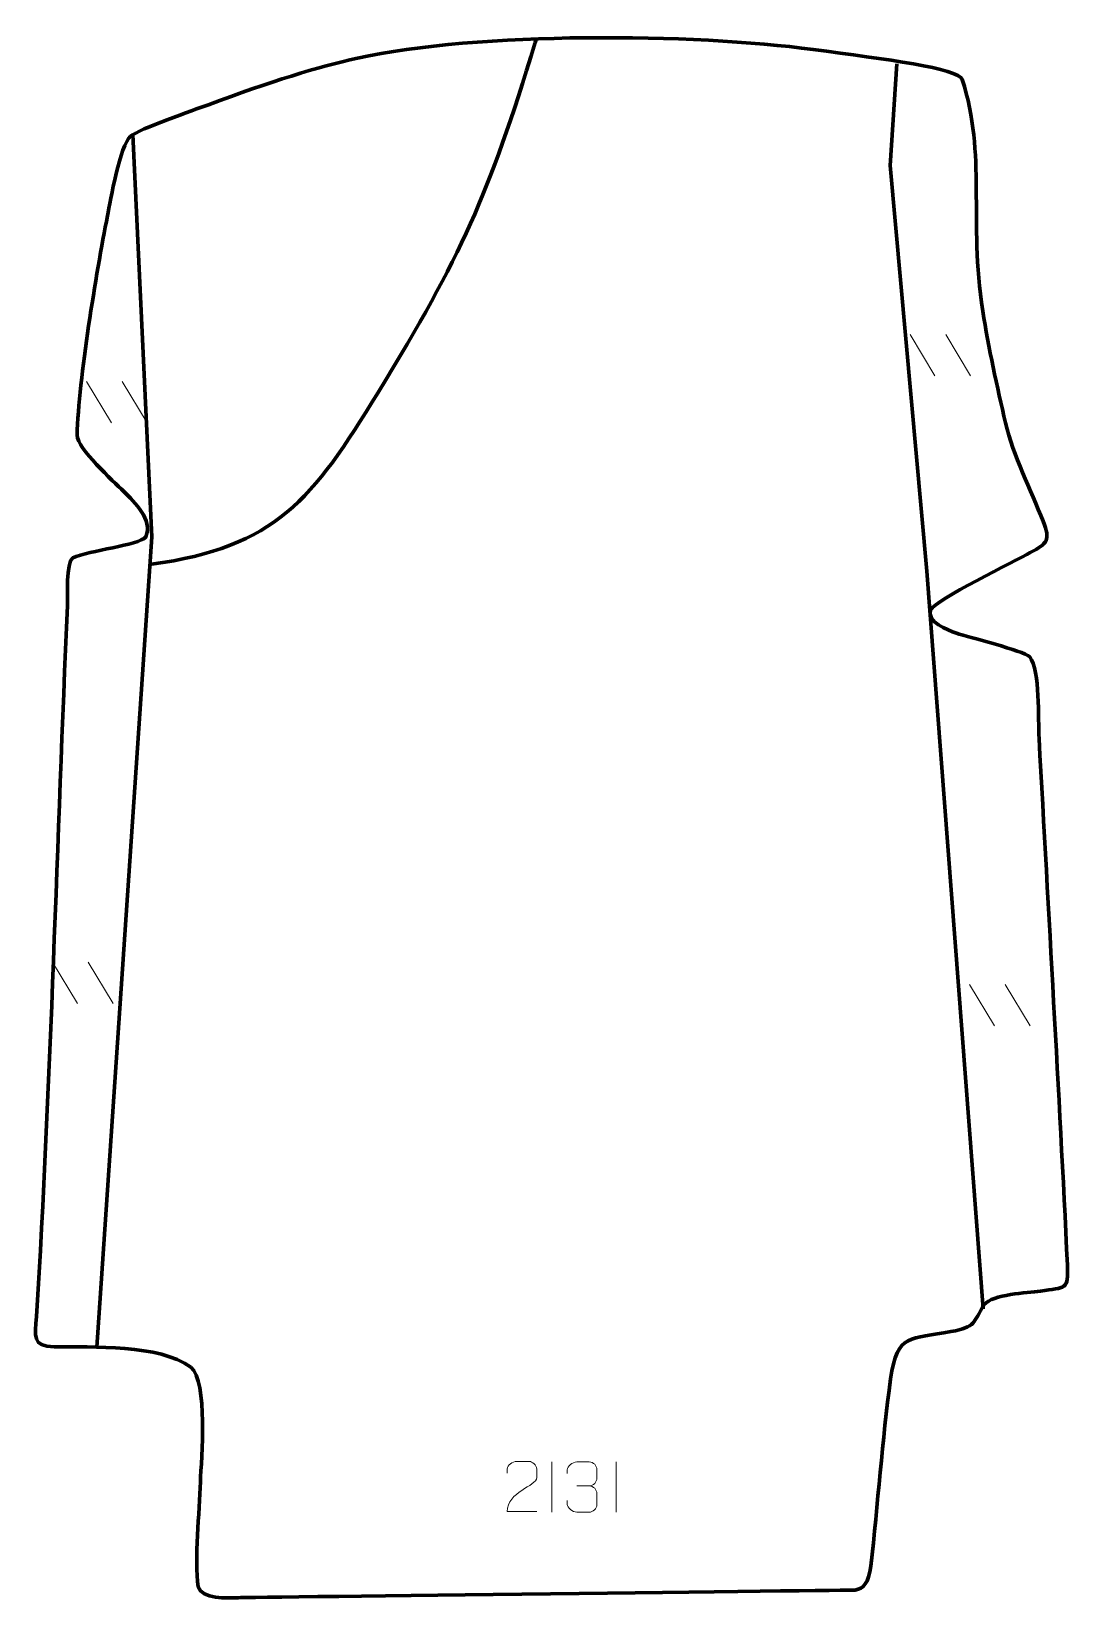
# Model space of a CAD drawing. Header units: millimetres. Extents: x -506 to 10, y -42 to 738.
import ezdxf

# ---------------------------------------------------------------- set-up
doc = ezdxf.new("R2010")
doc.units = ezdxf.units.MM
doc.header["$MEASUREMENT"] = 0
doc.layers.add('layer 1', color=7, linetype='Continuous', plot=False)
doc.layers.add('layer 2', color=7, linetype='Continuous')
doc.layers.add('layer 3', color=7, linetype='Continuous')

msp = doc.modelspace()

# ---------------------------------------------------------------- linework, layer by layer
at = {"layer": 'layer 1', "color": 250, "lineweight": 9}
for points in [[(-68.6119, 587.2223), (-68.6119, 587.2223), (-56.2476, 566.678), (-56.2476, 566.678)], [(-50.882, 587.2223), (-50.882, 587.2223), (-38.5177, 566.678), (-38.5177, 566.678)], [(-478.187, 563.9389), (-478.187, 563.9389), (-465.8227, 543.3946), (-465.8227, 543.3946)], [(-460.4571, 563.9389), (-460.4571, 563.9389), (-448.0928, 543.3946), (-448.0928, 543.3946)], [(-495.1204, 275.0138), (-495.1204, 275.0138), (-482.7561, 254.4695), (-482.7561, 254.4695)], [(-477.3905, 275.0138), (-477.3905, 275.0138), (-465.0262, 254.4695), (-465.0262, 254.4695)], [(-38.9959, 263.924), (-38.9959, 263.924), (-26.6316, 243.3797), (-26.6316, 243.3797)], [(-21.266, 263.924), (-21.266, 263.924), (-8.9017, 243.3797), (-8.9017, 243.3797)], [(-246.7332, 26.3242), (-246.7332, 26.3242), (-246.7332, 1.3501), (-246.7332, 1.3501)], [(-214.7332, 26.3242), (-214.7332, 26.3242), (-214.7332, 1.3501), (-214.7332, 1.3501)], [(-234.3881, 14.3844), (-234.3881, 14.3844), (-228.1917, 14.3844), (-228.1917, 14.3844)]]:
    msp.add_open_spline(points, degree=3, dxfattribs=at)
for points, knots in [([(-254.3125, 1.6471), (-259.2269, 1.6474), (-264.1413, 1.6474), (-269.0554, 1.6471), (-269.0554, 1.6471), (-269.0554, 11.5794), (-254.4044, 14.2206), (-254.3125, 18.5309), (-254.3125, 18.5309), (-254.3128, 19.955), (-254.3128, 21.3787), (-254.3125, 22.802), (-254.3125, 22.802), (-254.3294, 24.8791), (-256.4522, 26.6039), (-258.1232, 26.6212), (-258.1232, 26.6212), (-260.1964, 26.6208), (-262.2693, 26.6208), (-264.3417, 26.6212), (-264.3417, 26.6212), (-266.1638, 26.6377), (-268.9885, 24.8456), (-269.0554, 22.752), (-269.0554, 22.752), (-269.0554, 22.752), (-269.0554, 20.6972), (-269.0554, 20.6972)], [0, 0, 0, 0, 0.125, 0.125, 0.125, 0.125, 0.25, 0.25, 0.25, 0.25, 0.375, 0.375, 0.375, 0.375, 0.5, 0.5, 0.5, 0.5, 0.625, 0.625, 0.625, 0.625, 0.75, 0.75, 0.75, 0.75, 1, 1, 1, 1]), ([(-239.0978, 20.6296), (-239.0978, 20.6296), (-239.0978, 22.4868), (-239.0978, 22.4868), (-239.0978, 22.4868), (-239.1121, 24.2287), (-236.4476, 26.3468), (-234.3885, 26.3241), (-234.3885, 26.3241), (-232.3244, 26.3241), (-230.2604, 26.3241), (-228.1967, 26.3241), (-228.1967, 26.3241), (-226.0022, 26.3329), (-224.4039, 24.4861), (-224.3595, 22.574), (-224.3595, 22.574), (-224.3599, 21.1389), (-224.3599, 19.7038), (-224.3595, 18.2683), (-224.3595, 18.2683), (-224.4081, 16.6148), (-226.0107, 14.3848), (-228.209, 14.3948), (-228.209, 14.3948), (-226.0053, 14.3836), (-224.3973, 12.5804), (-224.3433, 10.5209), (-224.3433, 10.5209), (-224.3437, 8.7362), (-224.3437, 6.9515), (-224.3433, 5.1664), (-224.3433, 5.1664), (-224.3332, 3.105), (-226.3881, 1.3419), (-228.209, 1.35), (-228.209, 1.35), (-230.2743, 1.3503), (-232.3395, 1.3503), (-234.4051, 1.35), (-234.4051, 1.35), (-236.5737, 1.3615), (-239.1047, 3.7617), (-239.1233, 5.2235), (-239.1233, 5.2235), (-239.1233, 5.2235), (-239.1233, 7.1321), (-239.1233, 7.1321)], [0, 0, 0, 0, 0.07692308, 0.07692308, 0.07692308, 0.07692308, 0.15384615, 0.15384615, 0.15384615, 0.15384615, 0.23076923, 0.23076923, 0.23076923, 0.23076923, 0.30769231, 0.30769231, 0.30769231, 0.30769231, 0.38461538, 0.38461538, 0.38461538, 0.38461538, 0.46153846, 0.46153846, 0.46153846, 0.46153846, 0.53846154, 0.53846154, 0.53846154, 0.53846154, 0.61538462, 0.61538462, 0.61538462, 0.61538462, 0.69230769, 0.69230769, 0.69230769, 0.69230769, 0.76923077, 0.76923077, 0.76923077, 0.76923077, 0.84615385, 0.84615385, 0.84615385, 0.84615385, 1, 1, 1, 1])]:
    msp.add_open_spline(points, degree=3, knots=knots, dxfattribs=at)
at = {"layer": 'layer 2', "color": 142, "lineweight": 158}
for points, knots in [([(-445.9365, 472.9789), (-384.0791, 481.5771), (-366.0085, 504.8445), (-333.214, 558.4702), (-333.214, 558.4702), (-291.395, 626.853), (-278.5274, 656.0679), (-255.0644, 732.527), (-255.0644, 732.527), (-254.8434, 733.2471), (-254.6215, 733.9715), (-254.3986, 734.7001)], [0, 0, 0, 0, 0.25, 0.25, 0.25, 0.25, 0.5, 0.5, 0.5, 0.5, 1, 1, 1, 1]), ([(-32.3266, 102.5624), (-32.3266, 102.5624), (-60.3059, 469.5396), (-60.3059, 469.5396), (-60.3059, 469.5396), (-60.3059, 469.5396), (-78.5622, 671.4167), (-78.5622, 671.4167), (-78.5622, 671.4167), (-78.5622, 671.4167), (-75.1297, 721.9132), (-75.1297, 721.9132)], [0, 0, 0, 0, 0.25, 0.25, 0.25, 0.25, 0.5, 0.5, 0.5, 0.5, 1, 1, 1, 1]), ([(-455.1383, 686.7739), (-455.1383, 686.7739), (-445.8051, 486.6056), (-445.8051, 486.6056), (-445.8051, 486.6056), (-445.8051, 486.6056), (-473.0488, 83.4794), (-473.0488, 83.4794)], [0, 0, 0, 0, 0.33333333, 0.33333333, 0.33333333, 0.33333333, 1, 1, 1, 1])]:
    msp.add_open_spline(points, degree=3, knots=knots, dxfattribs=at)
at = {"layer": 'layer 3', "color": 242, "lineweight": 158}
msp.add_open_spline([(-116.8309, 729.1108), (-80.9355, 724.303), (-44.4729, 719.728), (-42.6767, 714.1539), (-42.6767, 714.1539), (-30.5073, 676.3883), (-39.5696, 644.6355), (-32.4434, 598.9285), (-32.4434, 598.9285), (-29.6124, 580.7704), (-25.2824, 561.2569), (-21.1457, 543.295), (-21.1457, 543.295), (-17.1966, 527.0335), (-8.5965, 510.0214), (-2.4254, 494.3487), (-2.4254, 494.3487), (1.3177, 484.8424), (-0.1572, 483.4669), (-8.8287, 478.7557), (-8.8287, 478.7557), (-16.3853, 474.6907), (-55.9216, 455.0184), (-58.3623, 450.488), (-58.3623, 450.488), (-60.7651, 444.1715), (-49.9156, 440.3042), (-45.5426, 438.652), (-45.5426, 438.652), (-39.094, 436.597), (-12.4514, 430.0564), (-9.0504, 426.9653), (-9.0504, 426.9653), (-3.879, 419.7847), (-4.9518, 396.2257), (-4.4395, 386.235), (-4.4395, 386.235), (0.3084, 298.963), (5.4633, 211.5211), (9.67, 124.2407), (9.67, 124.2407), (10.2637, 111.9223), (8.702, 113.2133), (-3.7912, 111.3278), (-3.7912, 111.3278), (-10.4008, 110.4777), (-27.608, 109.8355), (-31.6713, 104.6215), (-31.6713, 104.6215), (-37.5383, 95.5295), (-35.5367, 93.7035), (-48.2907, 91.1963), (-48.2907, 91.1963), (-68.2499, 87.2729), (-75.0255, 90.8625), (-78.2935, 67.6222), (-78.2935, 67.6222), (-82.4393, 37.0457), (-84.6725, 5.3342), (-88.0455, -25.46), (-88.0455, -25.46), (-89.4066, -33.9728), (-91.6614, -36.6588), (-95.93, -37.3959), (-95.93, -37.3959), (-95.93, -37.3959), (-397.8324, -41.0381), (-402.8709, -41.1782), (-402.8709, -41.1782), (-407.9094, -41.3183), (-421.0708, -42.1553), (-422.7271, -35.7457), (-422.7271, -35.7457), (-424.6438, -22.0923), (-421.9765, 1.4634), (-421.5973, 16.4116), (-421.5973, 16.4116), (-421.1224, 27.9838), (-417.6485, 66.2508), (-426.39, 73.5404), (-426.39, 73.5404), (-442.2817, 85.0552), (-475.1452, 83.3251), (-494.321, 83.6614), (-494.321, 83.6614), (-505.6658, 83.8605), (-503.7102, 88.9595), (-503.1103, 98.7482), (-503.1103, 98.7482), (-495.9764, 215.1571), (-492.889, 336.2533), (-487.7533, 452.3403), (-487.7533, 452.3403), (-487.5541, 456.8431), (-488.504, 473.8643), (-485.1221, 476.1508), (-485.1221, 476.1508), (-476.7617, 479.9532), (-452.4784, 482.334), (-448.6806, 486.6029), (-448.6806, 486.6029), (-445.2895, 495.4551), (-454.1203, 503.5671), (-459.7926, 509.2974), (-459.7926, 509.2974), (-464.917, 514.4037), (-482.8926, 530.5815), (-482.9137, 537.158), (-482.9137, 537.158), (-482.2348, 565.514), (-473.3297, 617.6235), (-467.8453, 646.3451), (-467.8453, 646.3451), (-466.3316, 654.1254), (-461.5091, 681.4554), (-456.3496, 685.9259), (-456.3496, 685.9259), (-452.1152, 689.5949), (-424.7719, 698.942), (-417.5555, 701.6462), (-417.5555, 701.6462), (-386.7946, 713.2701), (-363.1402, 720.3595), (-343.484, 724.7494), (-343.484, 724.7494), (-283.6044, 738.1228), (-176.377, 737.0864), (-116.8309, 729.1108)], degree=3, knots=[0, 0, 0, 0, 0.03030303, 0.03030303, 0.03030303, 0.03030303, 0.06060606, 0.06060606, 0.06060606, 0.06060606, 0.09090909, 0.09090909, 0.09090909, 0.09090909, 0.12121212, 0.12121212, 0.12121212, 0.12121212, 0.15151515, 0.15151515, 0.15151515, 0.15151515, 0.18181818, 0.18181818, 0.18181818, 0.18181818, 0.21212121, 0.21212121, 0.21212121, 0.21212121, 0.24242424, 0.24242424, 0.24242424, 0.24242424, 0.27272727, 0.27272727, 0.27272727, 0.27272727, 0.3030303, 0.3030303, 0.3030303, 0.3030303, 0.33333333, 0.33333333, 0.33333333, 0.33333333, 0.36363636, 0.36363636, 0.36363636, 0.36363636, 0.39393939, 0.39393939, 0.39393939, 0.39393939, 0.42424242, 0.42424242, 0.42424242, 0.42424242, 0.45454545, 0.45454545, 0.45454545, 0.45454545, 0.48484848, 0.48484848, 0.48484848, 0.48484848, 0.51515152, 0.51515152, 0.51515152, 0.51515152, 0.54545455, 0.54545455, 0.54545455, 0.54545455, 0.57575758, 0.57575758, 0.57575758, 0.57575758, 0.60606061, 0.60606061, 0.60606061, 0.60606061, 0.63636364, 0.63636364, 0.63636364, 0.63636364, 0.66666667, 0.66666667, 0.66666667, 0.66666667, 0.6969697, 0.6969697, 0.6969697, 0.6969697, 0.72727273, 0.72727273, 0.72727273, 0.72727273, 0.75757576, 0.75757576, 0.75757576, 0.75757576, 0.78787879, 0.78787879, 0.78787879, 0.78787879, 0.81818182, 0.81818182, 0.81818182, 0.81818182, 0.84848485, 0.84848485, 0.84848485, 0.84848485, 0.87878788, 0.87878788, 0.87878788, 0.87878788, 0.90909091, 0.90909091, 0.90909091, 0.90909091, 0.93939394, 0.93939394, 0.93939394, 0.93939394, 1, 1, 1, 1], dxfattribs=at)

doc.saveas('drawing.dxf')
